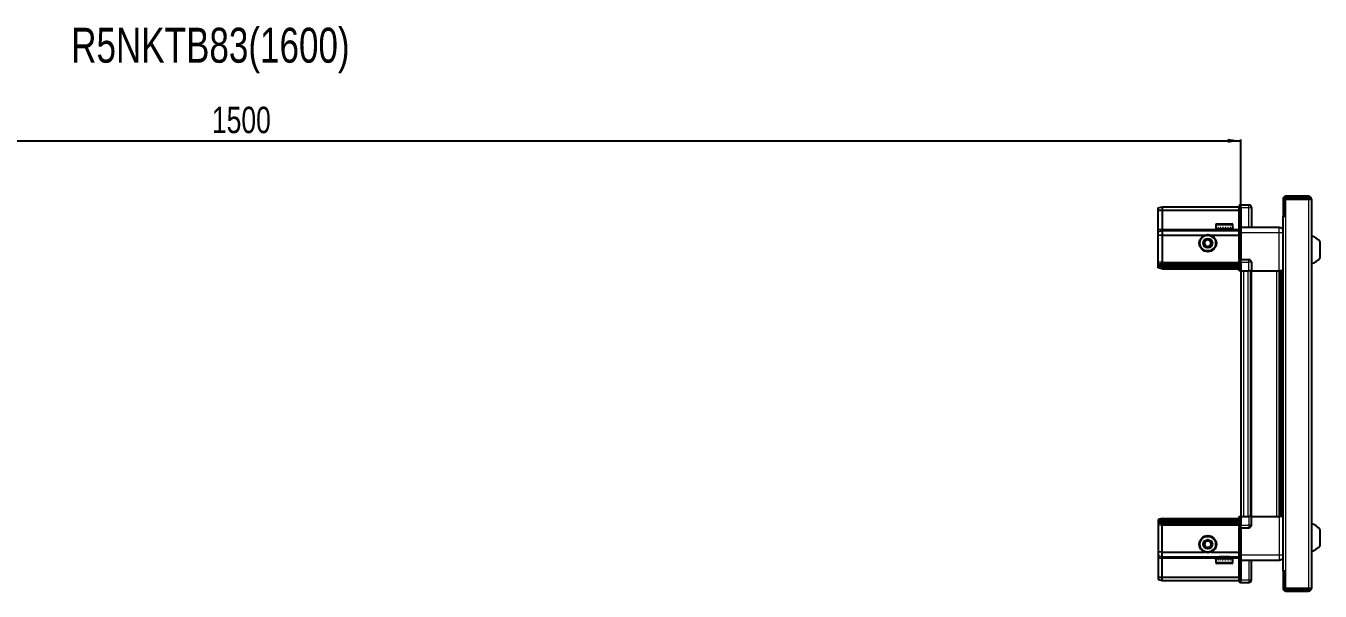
# Model space of a CAD drawing. Header units: millimetres. Extents: x 799 to 4451, y -497 to 1772.
# Drawn here: x 2497 to 3478, y 1344 to 1772 of the extents above; entities that cross this region are included whole.
import ezdxf

# ---------------------------------------------------------------- set-up
doc = ezdxf.new("R2010")
doc.units = ezdxf.units.MM
doc.layers.add('FORMAT', color=7, linetype='Continuous')
doc.styles.add('SLDTEXTSTYLE0', font='TXT', dxfattribs={"width": 0.75})
doc.dimstyles.new('SLDDIMSTYLE0', dxfattribs={"dimtxt": 20, "dimasz": 10, "dimexe": 0, "dimexo": 0.0625, "dimgap": 5, "dimtad": 2, "dimdec": 1, "dimrnd": 1e-09, "dimzin": 12, "dimdsep": 46, "dimtxsty": 'SLDTEXTSTYLE0', "dimsah": 1, "dimcen": 0.09, "dimadec": 0, "dimazin": 3, "dimtfac": 1, "dimtofl": 0, "dimtmove": 0, "dimatfit": 3, "dimfxl": 0, "dimfrac": 2, "dimtolj": 1, "dimtzin": 12, "dimarcsym": 0})

# ---------------------------------------------------------------- blocks, each defined once
blk = doc.blocks.new('_D_4')
at = {"layer": 'FORMAT'}
for p, q in [((1917.77, 1586.94), (1917.77, 1686.43)), ((3417.77, 1586.94), (3417.77, 1686.43)), ((1917.77, 1685.43), (3417.77, 1685.43))]:
    blk.add_line(p, q, dxfattribs=at)
for points in [[(1917.77, 1685.43), (1927.77, 1683.9), (1927.77, 1686.97)], [(3417.77, 1685.43), (3407.77, 1686.97), (3407.77, 1683.9)]]:
    blk.add_solid(points, dxfattribs=at)
at = {"layer": 'FORMAT', "insert": (2638.21, 1711.22), "char_height": 20, "attachment_point": 1, "style": 'SLDTEXTSTYLE0'}
blk.add_mtext('1500', dxfattribs=at)

msp = doc.modelspace()

# ---------------------------------------------------------------- linework, layer by layer
at = {"color": 7, "linetype": 'Continuous', "lineweight": 25}
for p, q in [((3449.62, 1641.33), (3449.62, 1628.93)), ((3451.12, 1641.33), (3451.12, 1628.93)), ((3451.62, 1628.43), (3451.62, 1641.33)), ((3451.62, 1641.33), (3469.02, 1641.33)), ((3469.02, 1643.43), (3451.72, 1643.43)), ((3469.02, 1641.93), (3451.72, 1641.93)), ((3469.02, 1641.93), (3469.02, 1643.43)), ((3469.02, 1641.33), (3471.12, 1641.33)), ((3471.12, 1641.33), (3471.12, 1346.53)), ((3355.12, 1634.63), (3358.12, 1635.43)), ((3355.12, 1632.78), (3355.12, 1634.63)), ((3355.12, 1632.78), (3358.12, 1632.93)), ((3355.12, 1618.43), (3355.12, 1632.78)), ((3358.12, 1635.43), (3358.12, 1632.93)), ((3358.12, 1635.43), (3416.42, 1635.43)), ((3358.12, 1632.93), (3358.12, 1618.43)), ((3358.12, 1632.93), (3416.42, 1632.93)), ((3417.28, 1636.93), (3416.42, 1636.43)), ((3417.28, 1636.93), (3416.42, 1636.43)), ((3416.42, 1636.43), (3416.42, 1634.93)), ((3416.42, 1620.13), (3416.42, 1634.93)), ((3417.62, 1636.93), (3417.28, 1636.93)), ((3417.62, 1636.93), (3417.28, 1636.93)), ((3417.62, 1636.93), (3417.62, 1636.93)), ((3417.62, 1634.93), (3417.62, 1636.93)), ((3417.62, 1636.93), (3423.62, 1636.93)), ((3417.62, 1634.93), (3417.62, 1620.13)), ((3425.62, 1634.93), (3425.62, 1619.93)), ((3449.52, 1628.43), (3449.52, 1359.43)), ((3449.52, 1628.43), (3451.62, 1628.43)), ((3449.62, 1628.93), (3451.12, 1628.93)), ((3355.12, 1616.63), (3355.12, 1618.43)), ((3358.12, 1618.43), (3358.12, 1617.43)), ((3398.62, 1621.83), (3398.62, 1618.93)), ((3398.62, 1618.93), (3398.66, 1618.93)), ((3398.78, 1619.43), (3398.66, 1619.43)), ((3398.66, 1619.43), (3398.66, 1618.93)), ((3398.66, 1618.93), (3398.78, 1618.93)), ((3398.78, 1619.43), (3398.78, 1618.93)), ((3398.78, 1618.93), (3399.19, 1618.93)), ((3399.53, 1619.43), (3399.19, 1619.43)), ((3399.19, 1619.43), (3399.19, 1618.93)), ((3399.19, 1618.93), (3399.53, 1618.93)), ((3399.42, 1622.63), (3410.82, 1622.63)), ((3399.53, 1619.43), (3399.53, 1618.93)), ((3399.53, 1618.93), (3400.3, 1618.93)), ((3400.82, 1619.43), (3400.3, 1619.43)), ((3400.3, 1619.43), (3400.3, 1618.93)), ((3400.3, 1618.93), (3400.82, 1618.93)), ((3400.72, 1618.93), (3400.72, 1618.83)), ((3400.72, 1618.83), (3409.52, 1618.83)), ((3400.82, 1619.43), (3400.82, 1618.93)), ((3400.82, 1618.93), (3401.88, 1618.93)), ((3401.12, 1618.43), (3401.81, 1617.95)), ((3401.12, 1618.43), (3409.12, 1618.43)), ((3401.81, 1617.95), (3401.12, 1617.47)), ((3401.81, 1617.95), (3408.43, 1617.95)), ((3402.54, 1619.43), (3401.88, 1619.43)), ((3401.88, 1619.43), (3401.88, 1618.93)), ((3401.88, 1618.93), (3402.54, 1618.93)), ((3402.54, 1619.43), (3402.54, 1618.93)), ((3402.54, 1618.93), (3403.78, 1618.93)), ((3404.51, 1619.43), (3403.78, 1619.43)), ((3403.78, 1619.43), (3403.78, 1618.93)), ((3403.78, 1618.93), (3404.21, 1618.93)), ((3404.21, 1619.43), (3404.21, 1618.93)), ((3404.51, 1619.43), (3404.51, 1618.93)), ((3404.51, 1618.93), (3405.81, 1618.93)), ((3406.54, 1619.43), (3405.81, 1619.43)), ((3405.81, 1619.43), (3405.81, 1618.93)), ((3406.08, 1619.43), (3406.08, 1618.93)), ((3406.08, 1618.93), (3406.54, 1618.93)), ((3406.54, 1619.43), (3406.54, 1618.93)), ((3406.54, 1618.93), (3407.77, 1618.93)), ((3408.43, 1619.43), (3407.77, 1619.43)), ((3407.77, 1619.43), (3407.77, 1618.93)), ((3407.77, 1618.93), (3408.43, 1618.93)), ((3408.43, 1619.43), (3408.43, 1618.93)), ((3408.43, 1618.93), (3409.48, 1618.93)), ((3408.43, 1617.95), (3409.12, 1618.43)), ((3409.12, 1617.47), (3408.43, 1617.95)), ((3410, 1619.43), (3409.48, 1619.43)), ((3409.48, 1619.43), (3409.48, 1618.93)), ((3409.48, 1618.93), (3410, 1618.93)), ((3409.52, 1618.83), (3409.52, 1618.93)), ((3410, 1619.43), (3410, 1618.93)), ((3410, 1618.93), (3410.75, 1618.93)), ((3411.09, 1619.43), (3410.75, 1619.43)), ((3410.75, 1619.43), (3410.75, 1618.93)), ((3410.75, 1618.93), (3411.09, 1618.93)), ((3411.09, 1619.43), (3411.09, 1618.93)), ((3411.09, 1618.93), (3411.48, 1618.93)), ((3411.59, 1619.43), (3411.48, 1619.43)), ((3411.48, 1619.43), (3411.48, 1618.93)), ((3411.48, 1618.93), (3411.59, 1618.93)), ((3411.59, 1619.43), (3411.59, 1618.93)), ((3411.59, 1618.93), (3411.62, 1618.93)), ((3411.62, 1618.93), (3411.62, 1621.83)), ((3416.42, 1619.93), (3416.42, 1620.13)), ((3417.62, 1619.93), (3416.42, 1619.93)), ((3416.42, 1615.93), (3416.42, 1619.93)), ((3417.62, 1620.13), (3417.62, 1619.93)), ((3417.62, 1619.93), (3417.62, 1615.93)), ((3417.62, 1619.93), (3446.62, 1619.93)), ((3355.12, 1616.63), (3358.12, 1617.43)), ((3355.12, 1613.6), (3355.12, 1616.63)), ((3358.12, 1613.93), (3355.12, 1613.6)), ((3355.12, 1593.43), (3355.12, 1613.6)), ((3358.12, 1617.43), (3358.12, 1613.93)), ((3358.12, 1617.43), (3416.42, 1617.43)), ((3358.12, 1613.93), (3358.12, 1593.43)), ((3358.12, 1613.93), (3390.12, 1613.93)), ((3395.12, 1613.93), (3416.42, 1613.93)), ((3401.12, 1617.47), (3401.12, 1617.43)), ((3401.12, 1617.47), (3409.12, 1617.47)), ((3409.12, 1617.43), (3409.12, 1617.47)), ((3416.42, 1595.63), (3416.42, 1615.93)), ((3417.62, 1615.93), (3417.62, 1595.63)), ((3477.72, 1596.93), (3477.72, 1608.93)), ((3355.12, 1591.63), (3355.12, 1593.43)), ((3358.12, 1592.43), (3355.12, 1591.63)), ((3355.12, 1590.89), (3355.12, 1591.63)), ((3358.12, 1591.43), (3355.12, 1590.89)), ((3355.12, 1590.39), (3355.12, 1590.89)), ((3358.12, 1589.93), (3355.12, 1590.39)), ((3355.12, 1589.24), (3355.12, 1590.39)), ((3358.12, 1588.43), (3355.12, 1589.24)), ((3358.12, 1593.43), (3358.12, 1592.43)), ((3358.12, 1592.43), (3358.12, 1591.43)), ((3358.12, 1592.43), (3416.42, 1592.43)), ((3358.12, 1591.43), (3358.12, 1589.93)), ((3358.12, 1591.43), (3416.42, 1591.43)), ((3358.12, 1589.93), (3416.42, 1589.93)), ((3358.12, 1589.93), (3358.12, 1588.43)), ((3358.12, 1588.43), (3416.42, 1588.43)), ((3416.42, 1595.43), (3416.42, 1595.63)), ((3417.62, 1595.43), (3416.42, 1595.43)), ((3416.42, 1595.43), (3416.42, 1594.76)), ((3416.42, 1586.93), (3416.42, 1594.76)), ((3417.28, 1593.43), (3417.28, 1586.93)), ((3417.62, 1595.63), (3417.62, 1595.43)), ((3417.62, 1593.43), (3417.62, 1595.43)), ((3417.62, 1595.43), (3423.62, 1595.43)), ((3417.62, 1593.43), (3417.62, 1595.43)), ((3417.62, 1593.43), (3417.62, 1586.93)), ((3425.62, 1593.43), (3425.62, 1586.93)), ((3417.28, 1586.93), (3416.42, 1586.93)), ((3417.62, 1586.93), (3417.28, 1586.93)), ((3417.62, 1586.93), (3423.62, 1586.93)), ((3417.77, 1586.93), (3417.77, 1400.93)), ((3425.62, 1586.93), (3423.62, 1586.93)), ((3424.97, 1586.93), (3424.97, 1400.93)), ((3425.62, 1586.93), (3446.62, 1586.93)), ((3447.64, 1400.93), (3447.64, 1586.93)), ((3447.68, 1400.93), (3447.68, 1586.93)), ((3449.47, 1586.93), (3449.47, 1400.93)), ((3358.12, 1399.43), (3355.12, 1398.63)), ((3355.12, 1398.63), (3355.12, 1397.48)), ((3358.12, 1397.93), (3355.12, 1397.48)), ((3355.12, 1397.48), (3355.12, 1396.98)), ((3358.12, 1396.43), (3355.12, 1396.98)), ((3355.12, 1396.98), (3355.12, 1396.24)), ((3358.12, 1395.43), (3355.12, 1396.24)), ((3355.12, 1396.24), (3355.12, 1394.43)), ((3355.12, 1394.43), (3355.12, 1374.27)), ((3358.12, 1397.93), (3358.12, 1399.43)), ((3358.12, 1399.43), (3416.42, 1399.43)), ((3358.12, 1397.93), (3416.42, 1397.93)), ((3358.12, 1396.43), (3358.12, 1397.93)), ((3358.12, 1396.43), (3416.42, 1396.43)), ((3358.12, 1395.43), (3358.12, 1396.43)), ((3358.12, 1395.43), (3416.42, 1395.43)), ((3358.12, 1394.43), (3358.12, 1395.43)), ((3358.12, 1373.93), (3358.12, 1394.43)), ((3416.42, 1393.11), (3416.42, 1400.93)), ((3416.42, 1400.93), (3417.28, 1400.93)), ((3416.42, 1393.11), (3416.42, 1392.43)), ((3417.62, 1392.43), (3416.42, 1392.43)), ((3416.42, 1392.23), (3416.42, 1392.43)), ((3416.42, 1371.93), (3416.42, 1392.23)), ((3417.28, 1400.93), (3417.28, 1400.93)), ((3417.28, 1400.93), (3417.28, 1394.43)), ((3417.62, 1400.93), (3417.28, 1400.93)), ((3417.62, 1400.93), (3417.62, 1394.43)), ((3417.62, 1400.93), (3417.62, 1400.93)), ((3417.62, 1400.93), (3423.62, 1400.93)), ((3417.62, 1400.93), (3417.62, 1394.43)), ((3417.62, 1392.43), (3417.62, 1394.43)), ((3417.62, 1392.43), (3417.62, 1392.23)), ((3417.62, 1392.43), (3423.62, 1392.43)), ((3417.62, 1392.23), (3417.62, 1371.93)), ((3425.62, 1400.93), (3423.62, 1400.93)), ((3425.62, 1394.43), (3425.62, 1400.93)), ((3425.62, 1400.93), (3446.62, 1400.93)), ((3477.72, 1378.93), (3477.72, 1390.93)), ((3358.12, 1373.93), (3355.12, 1374.27)), ((3355.12, 1374.27), (3355.12, 1371.24)), ((3358.12, 1373.93), (3390.12, 1373.93)), ((3358.12, 1370.43), (3358.12, 1373.93)), ((3395.12, 1373.93), (3416.42, 1373.93)), ((3355.12, 1371.24), (3358.12, 1370.43)), ((3355.12, 1371.24), (3355.12, 1369.43)), ((3355.12, 1369.43), (3355.12, 1355.09)), ((3358.12, 1370.43), (3416.42, 1370.43)), ((3358.12, 1369.43), (3358.12, 1370.43)), ((3358.12, 1354.93), (3358.12, 1369.43)), ((3398.62, 1368.93), (3398.62, 1366.03)), ((3398.64, 1368.93), (3398.62, 1368.93)), ((3398.64, 1368.43), (3398.64, 1368.93)), ((3398.73, 1368.93), (3398.64, 1368.93)), ((3398.64, 1368.43), (3398.73, 1368.43)), ((3398.73, 1368.43), (3398.73, 1368.93)), ((3399.11, 1368.93), (3398.73, 1368.93)), ((3399.11, 1368.43), (3399.11, 1368.93)), ((3399.43, 1368.93), (3399.11, 1368.93)), ((3399.11, 1368.43), (3399.43, 1368.43)), ((3410.82, 1365.23), (3399.42, 1365.23)), ((3399.43, 1368.43), (3399.43, 1368.93)), ((3400.16, 1368.93), (3399.43, 1368.93)), ((3400.16, 1368.43), (3400.16, 1368.93)), ((3400.67, 1368.93), (3400.16, 1368.93)), ((3400.16, 1368.43), (3400.67, 1368.43)), ((3400.67, 1368.43), (3400.67, 1368.93)), ((3401.71, 1368.93), (3400.67, 1368.93)), ((3400.72, 1369.03), (3400.72, 1368.93)), ((3409.52, 1369.03), (3400.72, 1369.03)), ((3401.12, 1370.43), (3401.12, 1370.4)), ((3401.12, 1370.4), (3401.81, 1369.92)), ((3409.12, 1370.4), (3401.12, 1370.4)), ((3401.81, 1369.92), (3401.12, 1369.43)), ((3409.12, 1369.43), (3401.12, 1369.43)), ((3401.71, 1368.43), (3401.71, 1368.93)), ((3402.36, 1368.93), (3401.71, 1368.93)), ((3401.71, 1368.43), (3402.36, 1368.43)), ((3408.43, 1369.92), (3401.81, 1369.92)), ((3402.36, 1368.43), (3402.36, 1368.93)), ((3403.58, 1368.93), (3402.36, 1368.93)), ((3403.58, 1368.43), (3403.58, 1368.93)), ((3404.08, 1368.93), (3403.58, 1368.93)), ((3403.58, 1368.43), (3404.31, 1368.43)), ((3404.08, 1368.43), (3404.08, 1368.93)), ((3404.31, 1368.43), (3404.31, 1368.93)), ((3405.61, 1368.93), (3404.31, 1368.93)), ((3405.61, 1368.43), (3405.61, 1368.93)), ((3405.61, 1368.43), (3406.34, 1368.43)), ((3405.95, 1368.43), (3405.95, 1368.93)), ((3406.34, 1368.93), (3405.95, 1368.93)), ((3406.34, 1368.43), (3406.34, 1368.93)), ((3407.59, 1368.93), (3406.34, 1368.93)), ((3407.59, 1368.43), (3407.59, 1368.93)), ((3408.26, 1368.93), (3407.59, 1368.93)), ((3407.59, 1368.43), (3408.26, 1368.43)), ((3408.26, 1368.43), (3408.26, 1368.93)), ((3409.33, 1368.93), (3408.26, 1368.93)), ((3408.43, 1369.92), (3409.12, 1370.4)), ((3409.12, 1369.43), (3408.43, 1369.92)), ((3409.12, 1370.4), (3409.12, 1370.43)), ((3409.33, 1368.43), (3409.33, 1368.93)), ((3409.86, 1368.93), (3409.33, 1368.93)), ((3409.33, 1368.43), (3409.86, 1368.43)), ((3409.52, 1368.93), (3409.52, 1369.03)), ((3409.86, 1368.43), (3409.86, 1368.93)), ((3410.65, 1368.93), (3409.86, 1368.93)), ((3410.65, 1368.43), (3410.65, 1368.93)), ((3411, 1368.93), (3410.65, 1368.93)), ((3410.65, 1368.43), (3411, 1368.43)), ((3411, 1368.43), (3411, 1368.93)), ((3411.43, 1368.93), (3411, 1368.93)), ((3411.43, 1368.43), (3411.43, 1368.93)), ((3411.57, 1368.93), (3411.43, 1368.93)), ((3411.43, 1368.43), (3411.57, 1368.43)), ((3411.57, 1368.43), (3411.57, 1368.93)), ((3411.62, 1368.93), (3411.57, 1368.93)), ((3411.62, 1366.03), (3411.62, 1368.93)), ((3416.42, 1367.93), (3416.42, 1371.93)), ((3417.62, 1367.93), (3416.42, 1367.93)), ((3416.42, 1367.73), (3416.42, 1367.93)), ((3416.42, 1352.93), (3416.42, 1367.73)), ((3417.62, 1371.93), (3417.62, 1367.93)), ((3417.62, 1367.93), (3417.62, 1367.73)), ((3417.62, 1367.93), (3446.62, 1367.93)), ((3417.62, 1367.73), (3417.62, 1352.93)), ((3417.62, 1367.73), (3417.62, 1352.93)), ((3425.62, 1352.93), (3425.62, 1367.93)), ((3355.12, 1355.09), (3358.12, 1354.93)), ((3355.12, 1355.09), (3355.12, 1353.24)), ((3355.12, 1353.24), (3358.12, 1352.43)), ((3358.12, 1354.93), (3416.42, 1354.93)), ((3358.12, 1352.43), (3358.12, 1354.93)), ((3451.62, 1359.43), (3449.52, 1359.43)), ((3449.62, 1358.93), (3451.12, 1358.93)), ((3449.62, 1358.93), (3449.62, 1346.53)), ((3451.12, 1358.93), (3451.12, 1346.53)), ((3451.62, 1346.53), (3451.62, 1359.43)), ((3358.12, 1352.43), (3416.42, 1352.43)), ((3416.42, 1352.93), (3416.42, 1351.43)), ((3416.42, 1351.43), (3417.28, 1350.93)), ((3417.62, 1350.93), (3417.28, 1350.93)), ((3417.62, 1350.93), (3417.62, 1352.93)), ((3417.62, 1350.93), (3423.62, 1350.93)), ((3469.02, 1346.53), (3451.62, 1346.53)), ((3451.72, 1345.93), (3469.02, 1345.93)), ((3451.72, 1344.43), (3469.02, 1344.43)), ((3471.12, 1346.53), (3469.02, 1346.53)), ((3469.02, 1345.93), (3469.02, 1344.43))]:
    msp.add_line(p, q, dxfattribs=at)
at = {"color": 8, "linetype": 'Continuous', "lineweight": 18}
for p, q in [((3451.12, 1641.33), (3449.62, 1641.33)), ((3451.72, 1641.93), (3451.72, 1643.43)), ((3469.02, 1641.33), (3469.02, 1346.53)), ((3417.62, 1634.93), (3416.42, 1634.93)), ((3417.62, 1634.93), (3423.62, 1634.93)), ((3423.62, 1634.93), (3423.62, 1636.93)), ((3423.62, 1634.93), (3425.62, 1634.93)), ((3423.62, 1619.93), (3423.62, 1634.93)), ((3451.62, 1628.43), (3451.62, 1359.43)), ((3355.12, 1618.43), (3358.12, 1618.43)), ((3358.12, 1618.43), (3401.12, 1618.43)), ((3398.62, 1621.83), (3411.62, 1621.83)), ((3409.12, 1618.43), (3416.42, 1618.43)), ((3416.42, 1620.13), (3417.62, 1620.13)), ((3417.62, 1615.93), (3416.42, 1615.93)), ((3417.62, 1615.93), (3446.62, 1615.93)), ((3446.62, 1586.93), (3446.62, 1615.93)), ((3358.12, 1593.43), (3355.12, 1593.43)), ((3358.12, 1593.43), (3416.42, 1593.43)), ((3416.42, 1595.63), (3417.62, 1595.63)), ((3417.62, 1593.43), (3417.28, 1593.43)), ((3417.62, 1593.43), (3423.62, 1593.43)), ((3423.62, 1593.43), (3423.62, 1595.43)), ((3423.62, 1586.93), (3423.62, 1593.43)), ((3425.62, 1593.43), (3423.62, 1593.43)), ((3419.77, 1586.93), (3419.77, 1400.93)), ((3422.97, 1586.93), (3422.97, 1400.93)), ((3425.62, 1586.93), (3425.62, 1400.93)), ((3445.02, 1400.93), (3445.02, 1586.93)), ((3446.43, 1586.93), (3446.43, 1400.93)), ((3448.88, 1400.93), (3448.88, 1586.93)), ((3358.12, 1394.43), (3355.12, 1394.43)), ((3358.12, 1394.43), (3416.42, 1394.43)), ((3417.62, 1392.23), (3416.42, 1392.23)), ((3417.62, 1400.93), (3417.28, 1400.93)), ((3417.62, 1394.43), (3417.28, 1394.43)), ((3417.62, 1394.43), (3423.62, 1394.43)), ((3423.62, 1400.93), (3423.62, 1394.43)), ((3425.62, 1394.43), (3423.62, 1394.43)), ((3423.62, 1394.43), (3423.62, 1392.43)), ((3446.62, 1400.93), (3446.62, 1371.93)), ((3355.12, 1369.43), (3358.12, 1369.43)), ((3358.12, 1369.43), (3401.12, 1369.43)), ((3411.62, 1366.03), (3398.62, 1366.03)), ((3409.12, 1369.43), (3416.42, 1369.43)), ((3417.62, 1371.93), (3416.42, 1371.93)), ((3417.62, 1367.73), (3416.42, 1367.73)), ((3417.62, 1371.93), (3446.62, 1371.93)), ((3423.62, 1367.93), (3423.62, 1352.93)), ((3417.62, 1352.93), (3416.42, 1352.93)), ((3417.62, 1352.93), (3423.62, 1352.93)), ((3423.62, 1352.93), (3425.62, 1352.93)), ((3423.62, 1352.93), (3423.62, 1350.93)), ((3451.12, 1346.53), (3449.62, 1346.53)), ((3451.72, 1345.93), (3451.72, 1344.43))]:
    msp.add_line(p, q, dxfattribs=at)
at = {"color": 7, "linetype": 'Continuous', "lineweight": 25}
for centre, radius in [((3392.62, 1607.93), 6.5), ((3392.62, 1607.93), 3.46), ((3392.62, 1379.93), 6.5), ((3392.62, 1379.93), 3.46)]:
    msp.add_circle(centre, radius, dxfattribs=at)
at = {"color": 8, "linetype": 'Continuous', "lineweight": 18}
for centre in [(3392.62, 1607.93), (3392.62, 1379.93)]:
    msp.add_circle(centre, 5.7, dxfattribs=at)
at = {"color": 7, "linetype": 'Continuous', "lineweight": 25}
for centre, radius, start, end in [((3451.72, 1641.33), 2.1, 90, 180), ((3451.72, 1641.33), 0.6, 90, 180), ((3469.02, 1641.33), 2.1, 0, 90), ((3469.02, 1641.33), 0.6, 0, 90), ((3423.62, 1634.93), 2, 0, 90), ((3399.42, 1621.83), 0.8, 90, 180), ((3400.72, 1618.43), 0.4, 0, 90), ((3409.52, 1618.43), 0.4, 90, 180), ((3410.82, 1621.83), 0.8, 0, 90), ((3392.62, 1607.93), 2.5, 120.74103, 180.74103), ((3392.62, 1607.93), 2.5, 60.74103, 120.74103), ((3392.62, 1607.93), 2.5, 0.74103, 60.74103), ((3392.62, 1607.93), 2.5, 300.74103, 0.74103), ((3468.09, 1601.91), 11.91, 36.1266, 75.29965), ((3392.62, 1607.93), 2.5, 180.74103, 240.74103), ((3392.62, 1607.93), 2.5, 240.74103, 300.74103), ((3423.62, 1593.43), 2, 0, 90), ((3468.09, 1603.96), 11.91, 284.70035, 323.8734), ((3423.62, 1394.43), 2, 270, 0), ((3468.09, 1383.91), 11.91, 36.1266, 75.29965), ((3392.62, 1379.93), 2.5, 35.91157, 95.91157), ((3392.62, 1379.93), 2.5, 155.91157, 215.91157), ((3392.62, 1379.93), 2.5, 95.91157, 155.91157), ((3392.62, 1379.93), 2.5, 215.91157, 275.91157), ((3392.62, 1379.93), 2.5, 275.91157, 335.91157), ((3392.62, 1379.93), 2.5, 335.91157, 35.91157), ((3468.09, 1385.96), 11.91, 284.70035, 323.8734), ((3399.42, 1366.03), 0.8, 180, 270), ((3400.72, 1369.43), 0.4, 270, 360), ((3409.52, 1369.43), 0.4, 180, 270), ((3410.82, 1366.03), 0.8, 270, 360), ((3423.62, 1352.93), 2, 270, 0), ((3451.72, 1346.53), 2.1, 180, 270), ((3451.72, 1346.53), 0.6, 180, 270), ((3469.02, 1346.53), 2.1, 270, 0), ((3469.02, 1346.53), 0.6, 270, 0)]:
    msp.add_arc(centre, radius, start, end, dxfattribs=at)
for centre, start_param, end_param in [((3413.82, 1593.43), 0, 0.722734), ((3413.82, 1394.43), 5.560451, 6.283185)]:
    msp.add_ellipse(centre, major_axis=(3.46, 0), ratio=0.57735, start_param=start_param, end_param=end_param, dxfattribs=at)
for points, knots in [([(3446.62, 1619.93), (3447.06, 1619.89), (3447.74, 1619.82), (3448.55, 1619.38), (3449.1, 1618.94), (3449.38, 1618.57), (3449.52, 1618.39)], [0, 0, 0, 0, 0.384298, 0.591173, 0.802437, 1, 1, 1, 1]), ([(3390.1, 1609.34), (3390.54, 1609.61), (3391.37, 1610.1), (3392.2, 1610.59), (3392.58, 1610.82)], [0, 0, 0, 0, 0.534686, 1, 1, 1, 1]), ([(3390.14, 1606.46), (3390.14, 1606.58), (3390.13, 1607.18), (3390.11, 1608.18), (3390.1, 1609), (3390.1, 1609.34)], [0, 0, 0, 0, 0.133125, 0.637099, 1, 1, 1, 1]), ([(3392.58, 1610.82), (3393.03, 1610.57), (3393.87, 1610.1), (3394.71, 1609.63), (3395.1, 1609.41)], [0, 0, 0, 0, 0.534686, 1, 1, 1, 1]), ([(3395.1, 1609.41), (3395.1, 1609.06), (3395.11, 1608.24), (3395.13, 1607.25), (3395.14, 1606.65), (3395.14, 1606.52)], [0, 0, 0, 0, 0.362901, 0.866875, 1, 1, 1, 1]), ([(3392.66, 1605.05), (3392.21, 1605.3), (3391.36, 1605.77), (3390.53, 1606.24), (3390.14, 1606.46)], [0, 0, 0, 0, 0.534686, 1, 1, 1, 1]), ([(3395.14, 1606.52), (3394.69, 1606.26), (3393.86, 1605.77), (3393.04, 1605.28), (3392.66, 1605.05)], [0, 0, 0, 0, 0.534686, 1, 1, 1, 1]), ([(3449.47, 1586.93), (3449.43, 1586.93), (3449.21, 1586.93), (3448.49, 1586.93), (3447.53, 1586.93), (3446.88, 1586.93), (3446.62, 1586.93)], [0, 0, 0, 0, 0.071707, 0.420979, 0.770251, 1, 1, 1, 1]), ([(3449.47, 1400.93), (3449.43, 1400.93), (3449.21, 1400.93), (3448.49, 1400.93), (3447.53, 1400.93), (3446.88, 1400.93), (3446.62, 1400.93)], [0, 0, 0, 0, 0.0717073, 0.4209791, 0.7702508, 1, 1, 1, 1]), ([(3390.93, 1382.27), (3391.27, 1382.31), (3392.09, 1382.39), (3393.08, 1382.49), (3393.67, 1382.56), (3393.8, 1382.57)], [0, 0, 0, 0, 0.362901, 0.866875, 1, 1, 1, 1]), ([(3393.8, 1382.57), (3394.1, 1382.15), (3394.66, 1381.37), (3395.23, 1380.59), (3395.49, 1380.23)], [0, 0, 0, 0, 0.534686, 1, 1, 1, 1]), ([(3389.75, 1379.64), (3389.96, 1380.11), (3390.35, 1380.99), (3390.74, 1381.86), (3390.93, 1382.27)], [0, 0, 0, 0, 0.534686, 1, 1, 1, 1]), ([(3391.44, 1377.3), (3391.14, 1377.72), (3390.57, 1378.5), (3390.01, 1379.27), (3389.75, 1379.64)], [0, 0, 0, 0, 0.534686, 1, 1, 1, 1]), ([(3394.31, 1377.6), (3394.19, 1377.58), (3393.59, 1377.52), (3392.6, 1377.42), (3391.78, 1377.33), (3391.44, 1377.3)], [0, 0, 0, 0, 0.133125, 0.637099, 1, 1, 1, 1]), ([(3395.49, 1380.23), (3395.28, 1379.76), (3394.89, 1378.88), (3394.49, 1378), (3394.31, 1377.6)], [0, 0, 0, 0, 0.534686, 1, 1, 1, 1]), ([(3446.62, 1367.93), (3447.06, 1367.98), (3447.74, 1368.05), (3448.55, 1368.49), (3449.1, 1368.93), (3449.38, 1369.3), (3449.52, 1369.48)], [0, 0, 0, 0, 0.384298, 0.591173, 0.802437, 1, 1, 1, 1])]:
    msp.add_open_spline(points, degree=3, knots=knots, dxfattribs=at)
at = {"color": 8, "linetype": 'Continuous', "lineweight": 18}
for points in [[(3446.62, 1615.93), (3446.62, 1616.46), (3446.62, 1617.51), (3446.62, 1618.83), (3446.62, 1619.75), (3446.62, 1619.87), (3446.62, 1619.93)], [(3446.62, 1371.93), (3446.62, 1371.41), (3446.62, 1370.36), (3446.62, 1369.04), (3446.62, 1368.11), (3446.62, 1367.99), (3446.62, 1367.93)]]:
    msp.add_open_spline(points, degree=3, dxfattribs=at)
for points in [[(3446.62, 1615.93), (3447.06, 1615.93), (3447.74, 1615.93), (3448.55, 1615.93), (3449.1, 1615.93), (3449.38, 1615.93), (3449.52, 1615.93)], [(3446.62, 1371.93), (3447.06, 1371.93), (3447.74, 1371.93), (3448.55, 1371.93), (3449.1, 1371.93), (3449.38, 1371.93), (3449.52, 1371.93)]]:
    msp.add_open_spline(points, degree=3, knots=[0, 0, 0, 0, 0.384298, 0.591173, 0.802437, 1, 1, 1, 1], dxfattribs=at)

# ---------------------------------------------------------------- texts
at = {"layer": 'FORMAT', "insert": (2531.61, 1771.03), "char_height": 26.4583, "attachment_point": 1, "style": 'SLDTEXTSTYLE0'}
msp.add_mtext('R5NKTB83(1600)', dxfattribs=at)

# ---------------------------------------------------------------- dimensions: what is measured, and where the dimension line sits
at = {"layer": 'FORMAT'}
dim = msp.add_linear_dim(base=(3417.77, 1685.43), p1=(1917.77, 1586.93), p2=(3417.77, 1586.93), angle=0, dimstyle='SLDDIMSTYLE0', dxfattribs=at)
dim.commit()
dim.dimension.update_dxf_attribs({"geometry": '_D_4', "text_midpoint": (2667.77, 1685.43), "dimtype": 160})

doc.saveas('drawing.dxf')
